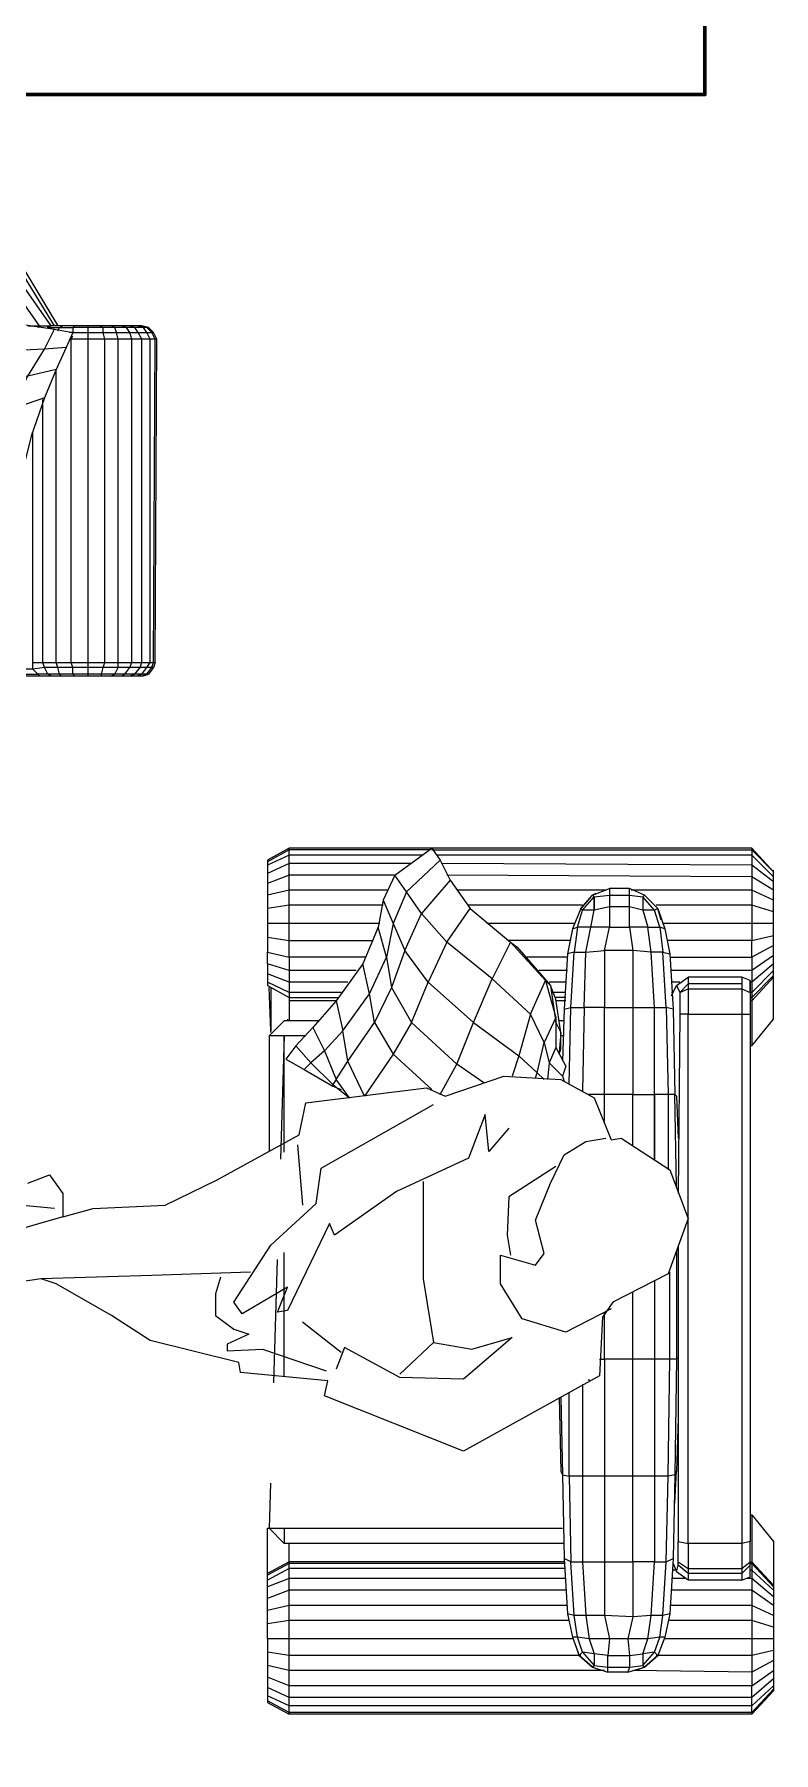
# Model space of a CAD drawing. Header units: inches. Extents: x 4.9 to 20.4, y 4.7 to 15.7.
# Drawn here: x 15.833 to 16.568, y 9.769 to 11.479 of the extents above; entities that cross this region are included whole.
import ezdxf

# ---------------------------------------------------------------- set-up
doc = ezdxf.new("R2010")
doc.units = ezdxf.units.IN
doc.header["$MEASUREMENT"] = 0
doc.linetypes.add('PDF_IMPORT', pattern=[1, 0.8, -0.2])
doc.layers.add('PDF_Geometry', color=7, linetype='Continuous')

# ---------------------------------------------------------------- blocks, each defined once
blk = doc.blocks.new('distribution 3')
at = {"layer": 'PDF_Geometry', "lineweight": 60}
blk.add_lwpolyline([(7.9983, 10.1354), (8.0783, 10.1354), (7.9983, 10.1354), (7.9983, 7.5454), (10.1017, 7.5454), (10.1017, 8.4354), (10.2233, 8.4354), (10.2233, 6.6971), (10.1017, 6.6971), (10.1017, 7.4254), (7.1483, 7.4254), (7.1483, 6.0871), (7.6333, 6.0871), (7.6333, 5.9654), (7.1483, 5.9654), (7.1483, 5.1571), (7.2, 5.1571), (7.2, 5.0354), (7.1483, 5.0354), (7.1483, 4.6337), (7.0267, 4.6337), (7.0267, 7.4254), (3.83, 7.4254)], dxfattribs=at)
at = {"layer": 'PDF_Geometry', "lineweight": 9}
for points in [[(6.4483, 6.1404), (6.4483, 5.3771), (6.4483, 5.3687), (6.4483, 5.3104), (6.4483, 5.3037), (6.4483, 5.2954), (6.4483, 5.2838), (6.4483, 5.2737), (6.4483, 5.2604), (6.4483, 5.2471), (6.4483, 5.2337), (6.4483, 5.2237), (6.4483, 5.2137), (6.4483, 5.2054), (6.4483, 5.1987), (6.4483, 5.1937), (6.4483, 5.1921), (6.45, 5.1871)], [(5.9433, 5.3071), (5.9517, 5.2854), (5.9333, 5.2721), (5.91, 5.2721), (5.9183, 5.2421), (5.9217, 5.1704), (5.9467, 5.1187), (5.9917, 5.0371), (6.0233, 5.0304), (6.0383, 4.9104), (6.03, 4.8921), (6.05, 4.8337), (6.0467, 4.7771), (6.0283, 4.7437), (5.9867, 4.7271), (5.9883, 4.7171), (5.9567, 4.6687), (5.9083, 4.6504), (5.8533, 4.6704), (5.825, 4.7254), (5.81, 4.7354), (5.7517, 4.7387), (5.6767, 4.8737), (5.7317, 5.0121), (5.7467, 5.0087), (5.755, 5.0954), (5.765, 5.0971), (5.7867, 5.1854), (5.8117, 5.2237), (5.8433, 5.2787), (5.8483, 5.2937), (5.84, 5.3504)], [(5.9183, 5.2804), (5.9217, 5.3154), (5.91, 5.3637)], [(6.4483, 5.3687), (6.45, 5.3304), (6.45, 5.3137), (6.45, 5.3071), (6.45, 5.2971), (6.455, 5.3021), (6.4617, 5.3021), (6.69, 5.3021)], [(6.7967, 5.2804), (6.9267, 5.3604)], [(6.975, 5.3521), (6.9733, 5.3521), (6.9717, 5.3537), (6.97, 5.3554), (6.9667, 5.3554), (6.9617, 5.3571), (6.9583, 5.3571), (6.9517, 5.3571), (6.9467, 5.3571), (6.9417, 5.3571), (6.9367, 5.3571), (6.9317, 5.3571), (6.9267, 5.3554), (6.7967, 5.2771)], [(5.91, 5.2721), (5.8883, 5.3471)], [(6.7917, 5.2771), (6.795, 5.2754), (6.7967, 5.2721), (6.7967, 5.2838), (6.8867, 5.3471)], [(6.7967, 5.3071), (6.7967, 5.3037), (6.7967, 5.2954), (6.8533, 5.3354)], [(6.4617, 5.3021), (6.4617, 5.2921), (6.4617, 5.2787), (6.4617, 5.2637), (6.4617, 5.2471), (6.4617, 5.2304), (6.4617, 5.2171), (6.4617, 5.2037), (6.4617, 5.1937), (6.4617, 5.1854), (6.4617, 5.1821), (6.4617, 5.1804), (6.4567, 5.1821), (6.45, 5.1871), (6.45, 5.1887), (6.45, 5.1937), (6.45, 5.2004), (6.45, 5.2104), (6.45, 5.2204), (6.45, 5.2337), (6.45, 5.2471), (6.45, 5.2621), (6.45, 5.2754), (6.45, 5.2871), (6.4567, 5.2904), (6.4617, 5.2921), (6.7233, 5.2921)], [(6.4567, 5.1821), (6.4567, 5.1837), (6.4567, 5.1887), (6.4567, 5.1954), (6.4567, 5.2054), (6.4567, 5.2171), (6.4567, 5.2321), (6.4567, 5.2471), (6.4567, 5.2621), (6.4567, 5.2771), (6.4567, 5.2904), (6.455, 5.3021), (6.455, 5.3104), (6.455, 5.3154), (6.4567, 5.3221)], [(5.855, 5.0854), (5.8517, 5.1837), (5.8483, 5.2937)], [(6.4483, 5.2838), (6.45, 5.2871), (6.45, 5.2971), (6.4483, 5.2954)], [(6.795, 5.2971), (6.7967, 5.2954), (6.7967, 5.2838), (6.795, 5.2871), (6.795, 5.2754), (6.795, 5.2621), (6.7967, 5.2604), (6.7967, 5.2721)], [(6.4483, 5.2737), (6.45, 5.2754), (6.4567, 5.2771), (6.4617, 5.2787), (6.7533, 5.2787)], [(6.4483, 5.2604), (6.45, 5.2621), (6.4567, 5.2621), (6.4617, 5.2637), (6.7833, 5.2637), (6.7867, 5.2621)], [(6.4617, 5.1804), (6.7833, 5.1787), (6.7833, 5.1804), (6.7833, 5.1854), (6.7833, 5.1937), (6.7833, 5.2037), (6.7833, 5.2171), (6.7833, 5.2304), (6.7833, 5.2471), (6.7833, 5.2637), (6.7833, 5.2654)], [(6.79, 5.2621), (6.79, 5.2471), (6.795, 5.2471), (6.795, 5.2621), (6.79, 5.2621), (6.79, 5.2654)], [(6.795, 5.1871), (6.7967, 5.1937), (6.7967, 5.1954), (6.7967, 5.1987), (6.7967, 5.2054), (6.7967, 5.2137), (6.7967, 5.2237), (6.7967, 5.2354), (6.7967, 5.2471), (6.7967, 5.2604)], [(6.4483, 5.2471), (6.45, 5.2471), (6.4567, 5.2471), (6.4617, 5.2471), (6.7833, 5.2471), (6.79, 5.2471), (6.79, 5.2321), (6.79, 5.2187), (6.79, 5.2054), (6.79, 5.1971), (6.79, 5.1887), (6.79, 5.1837), (6.79, 5.1821)], [(6.4483, 5.2337), (6.45, 5.2337), (6.4567, 5.2321), (6.4617, 5.2304), (6.7833, 5.2304), (6.79, 5.2321), (6.795, 5.2321), (6.7967, 5.2354)], [(6.7833, 5.1787), (6.79, 5.1821), (6.795, 5.1871), (6.795, 5.1887), (6.795, 5.1921), (6.795, 5.2004), (6.795, 5.2087), (6.795, 5.2204), (6.795, 5.2321), (6.795, 5.2471), (6.7967, 5.2471)], [(6.4483, 5.2237), (6.45, 5.2204), (6.4567, 5.2171), (6.4617, 5.2171), (6.7833, 5.2171), (6.79, 5.2187), (6.795, 5.2204), (6.7967, 5.2237)], [(6.4483, 5.2137), (6.45, 5.2104), (6.4567, 5.2054), (6.4617, 5.2037), (6.7833, 5.2037), (6.79, 5.2054), (6.795, 5.2087), (6.7967, 5.2137)], [(6.4483, 5.2054), (6.45, 5.2004), (6.4567, 5.1954), (6.4617, 5.1937), (6.7833, 5.1937), (6.79, 5.1971), (6.795, 5.2004), (6.7967, 5.2054)], [(6.4483, 5.1987), (6.45, 5.1937), (6.4567, 5.1887), (6.4617, 5.1854), (6.7833, 5.1854), (6.79, 5.1887), (6.795, 5.1921), (6.7967, 5.1987)], [(6.4483, 5.1937), (6.45, 5.1887), (6.4567, 5.1837), (6.4617, 5.1821), (6.7833, 5.1804), (6.79, 5.1837), (6.795, 5.1887), (6.7967, 5.1954)], [(5.85, 5.1154), (5.8333, 5.1204), (5.8117, 5.1204), (5.7983, 5.1021), (5.7933, 5.0871), (5.7833, 5.1087), (5.7767, 5.1087), (5.7783, 5.0737), (5.7567, 5.0104)], [(5.9983, 4.8287), (5.975, 4.8487), (6.0117, 4.8521), (5.9683, 4.8687), (5.935, 4.9404), (5.8917, 5.0021), (5.9033, 5.0071), (5.8167, 5.0487), (5.815, 5.0587), (5.84, 5.0487), (5.8133, 5.0937), (5.825, 5.1021), (5.8817, 5.0654), (5.9233, 5.0204), (5.9583, 5.0154), (6.0217, 4.9037)], [(5.49, 4.7654), (5.49, 5.0471), (5.49, 5.0687), (5.4767, 5.0687), (5.4633, 5.0687), (5.4517, 5.0687), (5.4417, 5.0687), (5.4333, 5.0687), (5.4283, 5.0687), (5.4267, 5.0687), (5.415, 5.0471), (5.4167, 5.0471), (5.4233, 5.0471), (5.4317, 5.0471), (5.4433, 5.0471), (5.4583, 5.0471), (5.4733, 5.0471), (5.49, 5.0471), (5.5083, 5.0471), (5.5233, 5.0471), (5.5383, 5.0471), (5.55, 5.0471), (5.56, 5.0471), (5.565, 5.0471), (5.5667, 5.0471), (5.585, 5.0471)], [(5.6133, 4.5887), (5.6133, 4.5871), (5.5867, 4.5654), (5.5433, 4.5654), (5.5417, 4.5654), (5.5383, 4.5654), (5.5317, 4.5654), (5.5233, 4.5654), (5.5133, 4.5654), (5.5017, 4.5654), (5.49, 4.5654), (5.4783, 4.5654), (5.4683, 4.5654), (5.4583, 4.5654), (5.45, 4.5654), (5.4433, 4.5654), (5.44, 4.5654), (5.4383, 4.5654), (5.415, 4.5871), (5.4167, 4.5871), (5.4167, 5.0471), (5.4283, 5.0687)], [(5.44, 4.5654), (5.4167, 4.5871), (5.4233, 4.5871), (5.4233, 5.0471), (5.4333, 5.0687)], [(5.4433, 4.5654), (5.4233, 4.5871), (5.4317, 4.5871), (5.4317, 5.0471), (5.4417, 5.0687)], [(5.45, 4.5654), (5.4317, 4.5871), (5.4433, 4.5871), (5.4433, 5.0471), (5.4517, 5.0687)], [(5.4583, 4.7337), (5.4583, 5.0471), (5.4633, 5.0687)], [(5.4733, 4.7571), (5.4733, 5.0471), (5.4767, 5.0687)], [(5.49, 5.0687), (5.505, 5.0687), (5.5183, 5.0687), (5.53, 5.0687), (5.5417, 5.0687), (5.5483, 5.0687), (5.5533, 5.0687), (5.555, 5.0687), (5.6, 5.0687), (5.6, 5.0671), (5.6, 5.0521), (5.6, 4.7754)], [(5.5083, 4.7687), (5.5083, 5.0471), (5.505, 5.0687)], [(5.5233, 4.7704), (5.5233, 5.0471), (5.5183, 5.0687)], [(5.5383, 4.7721), (5.5383, 5.0471), (5.53, 5.0687)], [(5.55, 4.7721), (5.55, 5.0471), (5.5417, 5.0687)], [(5.56, 4.7737), (5.56, 5.0471), (5.5483, 5.0687)], [(5.565, 4.7737), (5.565, 5.0471), (5.5533, 5.0687)], [(5.5667, 4.7737), (5.5667, 5.0471), (5.555, 5.0687)], [(5.6, 5.0521), (5.585, 5.0521), (5.6, 5.0671)], [(6.105, 5.0171), (6.105, 5.0521), (6.09, 5.0671), (5.975, 5.0671)], [(6.09, 5.0304), (6.09, 5.0521), (6.09, 5.0671)], [(6.0933, 5.0654), (6.095, 5.0654)], [(6.1383, 5.0654), (6.095, 5.0654), (6.1383, 5.0671)], [(6.155, 4.9804), (6.155, 5.0471), (6.1617, 5.0687), (6.1733, 5.0687), (6.1683, 5.0471), (6.155, 5.0471), (6.1433, 5.0471), (6.1333, 5.0471), (6.1283, 5.0471), (6.125, 5.0471), (6.105, 5.0471)], [(6.1617, 5.0687), (6.1517, 5.0687), (6.1433, 5.0687), (6.14, 5.0687), (6.1283, 5.0471), (6.1283, 4.9987)], [(6.1333, 4.9954), (6.1333, 5.0471), (6.1433, 5.0687)], [(6.1433, 4.9887), (6.1433, 5.0471), (6.1517, 5.0687)], [(6.1683, 4.9704), (6.1683, 5.0471), (6.185, 5.0471), (6.2017, 5.0471), (6.22, 5.0471), (6.235, 5.0471), (6.25, 5.0471), (6.2617, 5.0471), (6.27, 5.0471), (6.275, 5.0471), (6.2767, 5.0471), (6.265, 5.0687), (6.2633, 5.0687), (6.26, 5.0687), (6.2517, 5.0687), (6.2417, 5.0687), (6.23, 5.0687), (6.2167, 5.0687), (6.2017, 5.0687), (6.1883, 5.0687), (6.185, 5.0471), (6.185, 4.9637)], [(6.1883, 5.0687), (6.1733, 5.0687)], [(6.2017, 4.9571), (6.2017, 5.0471), (6.2017, 5.0687)], [(6.22, 4.9537), (6.22, 5.0471), (6.2167, 5.0687)], [(6.235, 4.9487), (6.235, 5.0471), (6.23, 5.0687)], [(6.25, 4.9421), (6.25, 5.0471), (6.2417, 5.0687)], [(6.2617, 4.9254), (6.2617, 5.0471), (6.2517, 5.0687)], [(6.27, 4.9137), (6.27, 5.0471), (6.26, 5.0687)], [(6.275, 4.9071), (6.275, 5.0471), (6.2633, 5.0687)], [(5.415, 4.5871), (5.415, 5.0471)], [(5.585, 4.7737), (5.585, 5.0521)], [(6.1067, 5.0487), (6.105, 5.0487)], [(6.125, 5.0004), (6.125, 5.0471)], [(6.2767, 4.5871), (6.2767, 5.0471)], [(5.775, 4.9954), (5.805, 5.0338)], [(5.9817, 5.0387), (5.9217, 5.0338)], [(5.945, 4.9137), (5.8483, 4.9137), (5.785, 4.9037), (5.7783, 4.8654), (5.79, 4.8254), (5.7483, 4.8737), (5.75, 4.9371), (5.78, 4.9921), (5.7583, 5.0004)], [(5.785, 4.9037), (5.7533, 4.9371)], [(6.275, 4.9054), (6.275, 4.5871), (6.2533, 4.5654), (6.2767, 4.5871), (6.275, 4.5871), (6.27, 4.5871), (6.26, 4.5871), (6.2483, 4.5871), (6.235, 4.5871), (6.22, 4.5871), (6.2017, 4.5871), (6.185, 4.5871), (6.19, 4.5654)], [(6.2433, 4.5654), (6.26, 4.5871), (6.2617, 4.8954)], [(6.2483, 4.5654), (6.27, 4.5871), (6.27, 4.9004)], [(6.235, 4.5654), (6.2483, 4.5871), (6.25, 4.8904)], [(6.235, 4.7321), (6.235, 4.8804)], [(6.22, 4.7554), (6.22, 4.8687)], [(6.2017, 4.7637), (6.2017, 4.8504)], [(5.8183, 4.7271), (5.795, 4.7721), (5.8083, 4.8154), (5.8433, 4.8371), (5.8717, 4.8371), (5.8617, 4.8021), (5.8733, 4.7937), (5.9067, 4.8021), (5.9433, 4.7871), (5.9717, 4.7737), (5.985, 4.7521), (5.9883, 4.7321)], [(5.96, 4.7821), (5.93, 4.8287), (5.8917, 4.8304), (5.8717, 4.8271)], [(6.185, 4.7671), (6.185, 4.8287)], [(6.1683, 4.7704), (6.1683, 4.8121)], [(6.1433, 4.7721), (6.1433, 4.7887)], [(6.155, 4.7704), (6.155, 4.7987)], [(5.77, 4.6604), (5.7683, 4.6621), (5.6533, 4.6637), (5.6517, 4.6704), (5.6517, 4.6837), (5.6517, 4.7054), (5.6517, 4.7337), (5.6517, 4.7554), (5.6517, 4.7687), (5.5667, 4.7671), (5.57, 4.7737), (5.515, 4.7704), (5.4917, 4.7654), (5.4733, 4.7587), (5.4833, 4.7621)], [(5.73, 4.7787), (5.6567, 4.7771), (5.6533, 4.7754), (5.57, 4.7737)], [(5.73, 4.7771), (5.6533, 4.7754), (5.6517, 4.7687), (5.735, 4.7687)], [(6.1167, 4.7737), (6.065, 4.7754)], [(6.09, 4.7737), (6.09, 4.7771)], [(6.105, 4.7737), (6.105, 4.7787)], [(6.125, 4.7721), (6.125, 4.7821)], [(6.1283, 4.7721), (6.1283, 4.7821)], [(6.1333, 4.7721), (6.1333, 4.7854)], [(5.4733, 4.7587), (5.4767, 4.7554), (5.4917, 4.7604), (5.5133, 4.7637), (5.5667, 4.7671), (5.5667, 4.7554), (5.5667, 4.7337), (5.5133, 4.7337), (5.49, 4.7287), (5.4733, 4.7304), (5.475, 4.7437), (5.4633, 4.7437), (5.4617, 4.7454), (5.4567, 4.7304), (5.4617, 4.7304), (5.4733, 4.7304), (5.4733, 4.7087), (5.4617, 4.7087), (5.4567, 4.7104), (5.4617, 4.6937), (5.4583, 4.7021)], [(5.4733, 4.7587), (5.4617, 4.7454), (5.4733, 4.7587)], [(5.7433, 4.7554), (5.6517, 4.7554), (5.5667, 4.7554), (5.5133, 4.7521), (5.49, 4.7487), (5.475, 4.7437), (5.4767, 4.7554), (5.4633, 4.7437), (5.4617, 4.7304), (5.4617, 4.7087), (5.4633, 4.6954), (5.4767, 4.6837), (5.475, 4.6954), (5.49, 4.6904), (5.5133, 4.6871), (5.5667, 4.6837), (5.5667, 4.6721), (5.57, 4.6654), (5.515, 4.6687), (5.4917, 4.6737), (5.4733, 4.6804), (5.4767, 4.6837), (5.4917, 4.6787), (5.5133, 4.6754), (5.5667, 4.6721), (5.6517, 4.6704), (5.7683, 4.6687), (5.855, 4.6687)], [(5.4917, 4.6737), (5.4917, 4.6787), (5.49, 4.6904), (5.49, 4.7104), (5.49, 4.7287), (5.49, 4.7487), (5.4917, 4.7604), (5.4917, 4.7654)], [(5.515, 4.6687), (5.5133, 4.6754), (5.5133, 4.6871), (5.5117, 4.7054), (5.5133, 4.7337), (5.5133, 4.7521), (5.5133, 4.7637), (5.515, 4.7704)], [(6.2317, 4.7421), (6.23, 4.7454), (6.2367, 4.7287), (6.23, 4.7287), (6.2183, 4.7287), (6.1983, 4.7287), (6.1983, 4.7087), (6.175, 4.7054), (6.175, 4.7337), (6.1183, 4.7337), (6.1183, 4.7537), (6.035, 4.7554)], [(6.0417, 4.7687), (6.1183, 4.7671), (6.1733, 4.7637), (6.1733, 4.7521), (6.1983, 4.7471), (6.215, 4.7437), (6.2283, 4.7437), (6.23, 4.7287), (6.23, 4.7087), (6.2283, 4.6954), (6.23, 4.6937), (6.2367, 4.7087)], [(6.1967, 4.7654), (6.1717, 4.7704)], [(6.2283, 4.7471), (6.2167, 4.7571), (6.23, 4.7454)], [(5.7683, 4.7387), (5.7683, 4.7337), (5.6517, 4.7337), (5.5667, 4.7337), (5.5667, 4.7054), (5.6517, 4.7054), (5.7683, 4.7054), (5.7683, 4.7337), (5.815, 4.7337)], [(5.7467, 4.7487), (5.7483, 4.7487)], [(5.9817, 4.7054), (6.0317, 4.7054), (6.0317, 4.7337), (6.0317, 4.7504)], [(6.005, 4.7337), (6.0317, 4.7337), (6.1183, 4.7337), (6.1183, 4.7054), (6.1183, 4.6837), (6.1733, 4.6871), (6.175, 4.7054), (6.1183, 4.7054), (6.0317, 4.7054), (6.0317, 4.6837), (6.1183, 4.6837), (6.1183, 4.6721), (6.1733, 4.6754), (6.1733, 4.6871), (6.1983, 4.6904), (6.1983, 4.7087), (6.2183, 4.7087), (6.2183, 4.7287), (6.215, 4.7437)], [(6.23, 4.7454), (6.2283, 4.7437), (6.23, 4.7454)], [(5.4567, 4.7104), (5.4567, 4.7304)], [(6.205, 4.6771), (6.2167, 4.6804), (6.1967, 4.6737), (6.1983, 4.6787), (6.215, 4.6837), (6.215, 4.6954), (6.2183, 4.7087), (6.23, 4.7087), (6.2367, 4.7087), (6.2367, 4.7287)], [(5.4683, 4.5654), (5.4567, 4.5871), (5.4583, 4.7054)], [(5.8767, 4.6621), (5.7683, 4.6621), (5.7683, 4.6687), (5.7683, 4.6837), (5.6517, 4.6837), (5.5667, 4.6837), (5.5667, 4.7054), (5.5117, 4.7054), (5.49, 4.7104), (5.4733, 4.7087), (5.475, 4.6954), (5.4633, 4.6954), (5.4617, 4.6937)], [(5.8467, 4.6837), (5.7683, 4.6837), (5.7683, 4.7054), (5.835, 4.7054)], [(6.225, 4.5654), (6.235, 4.5871), (6.235, 4.7071)], [(5.4617, 4.6937), (5.4733, 4.6804), (5.4617, 4.6937)], [(6.2167, 4.6804), (6.215, 4.6837), (6.2283, 4.6954), (6.215, 4.6954), (6.1983, 4.6904), (6.1983, 4.6787), (6.1733, 4.6754), (6.1717, 4.6687), (6.1167, 4.6654), (6.1183, 4.6721), (6.0317, 4.6704), (5.9567, 4.6704)], [(6.2167, 4.6804), (6.23, 4.6937), (6.2167, 4.6804)], [(5.4783, 4.5654), (5.4733, 4.5871), (5.4733, 4.6821)], [(5.49, 4.5654), (5.49, 4.5871), (5.49, 4.6737)], [(5.5017, 4.5654), (5.5083, 4.5871), (5.5083, 4.6704)], [(5.5133, 4.5654), (5.5233, 4.5871), (5.5233, 4.6687)], [(5.94, 4.6621), (6.0317, 4.6637), (6.0317, 4.6704), (6.0317, 4.6837), (5.9667, 4.6837), (6.0317, 4.6837), (6.1183, 4.6837)], [(6.1683, 4.6687), (6.1683, 4.5871), (6.155, 4.5871), (6.1433, 4.5871), (6.1333, 4.5871), (6.1283, 4.5871), (6.125, 4.5871), (6.08, 4.5871), (6.1067, 4.5654), (6.1483, 4.5654), (6.15, 4.5654), (6.155, 4.5654), (6.1617, 4.5654), (6.17, 4.5654), (6.155, 4.5871), (6.155, 4.6671)], [(6.18, 4.5654), (6.1683, 4.5871), (6.185, 4.5871), (6.185, 4.6704)], [(6.1967, 4.6737), (6.1717, 4.6687)], [(6.2017, 4.5654), (6.2017, 4.5871), (6.2017, 4.6754)], [(6.2133, 4.5654), (6.22, 4.5871), (6.22, 4.6821)], [(5.5233, 4.5654), (5.5383, 4.5871), (5.5383, 4.6671)], [(5.5667, 4.6604), (5.56, 4.6504), (5.56, 4.5971), (5.5667, 4.5887), (5.5667, 4.5871), (5.5433, 4.5654)], [(5.8817, 4.6604), (5.5867, 4.6604), (5.585, 4.6504), (5.56, 4.6504), (5.555, 4.6504), (5.5483, 4.6504), (5.5567, 4.6621)], [(6.1417, 4.5971), (6.1417, 4.6504), (6.1333, 4.6588), (6.1367, 4.6504), (6.1367, 4.5971), (6.1333, 4.5887), (6.145, 4.5887), (6.1333, 4.5887), (6.1117, 4.5887), (5.5867, 4.5887), (5.585, 4.5971), (5.56, 4.5971), (5.555, 4.5971), (5.5483, 4.5971), (5.5483, 4.6504)], [(5.55, 4.6537), (5.55, 4.6671)], [(5.5633, 4.5887), (5.555, 4.5971), (5.555, 4.6504), (5.5633, 4.6604)], [(5.565, 4.6654), (5.5567, 4.6621), (5.5633, 4.6604), (5.5667, 4.6604), (5.5867, 4.6604)], [(5.5583, 4.6637), (5.5583, 4.6654)], [(5.625, 4.6637), (5.6567, 4.6621), (5.6533, 4.6637), (5.57, 4.6654)], [(5.71, 4.6604), (5.6567, 4.6621)], [(6.14, 4.6621), (6.1483, 4.6504), (6.1417, 4.6504), (6.1367, 4.6504), (6.1117, 4.6504), (6.1117, 4.6588), (5.9333, 4.6604)], [(6.1167, 4.6654), (6.0317, 4.6637), (6.03, 4.6621), (5.9883, 4.6604)], [(6.13, 4.6671), (6.14, 4.6621), (6.1333, 4.6588), (6.1117, 4.6588)], [(6.1333, 4.6654), (6.1333, 4.6671)], [(6.1433, 4.6588), (6.1433, 4.6671)], [(6.145, 4.5887), (6.1483, 4.5971), (6.1417, 4.5971), (6.1367, 4.5971), (6.1117, 4.5971), (5.585, 4.5971), (5.585, 4.6504), (6.1117, 4.6504), (6.1117, 4.5971), (6.1117, 4.5887)], [(6.1483, 4.5971), (6.1483, 4.6504)], [(5.6133, 4.5871), (5.5667, 4.5871), (5.565, 4.5871), (5.5583, 4.5871), (5.55, 4.5871), (5.5383, 4.5871), (5.5233, 4.5871), (5.5083, 4.5871), (5.49, 4.5871), (5.4733, 4.5871), (5.4567, 4.5871), (5.4433, 4.5871), (5.4583, 4.5654)], [(5.5317, 4.5654), (5.55, 4.5871), (5.55, 4.5921)], [(5.5383, 4.5654), (5.5583, 4.5871), (5.5583, 4.5887)], [(5.565, 4.5887), (5.565, 4.5871), (5.5417, 4.5654)], [(5.5483, 4.5971), (5.5517, 4.5887), (5.5633, 4.5887), (5.5667, 4.5887), (5.5867, 4.5887)], [(6.08, 4.5871), (6.08, 4.5887)], [(6.1483, 4.5654), (6.125, 4.5871), (6.125, 4.5887)], [(6.15, 4.5654), (6.1283, 4.5871), (6.1283, 4.5887)], [(6.155, 4.5654), (6.1333, 4.5871), (6.1333, 4.5887)], [(6.1617, 4.5654), (6.1433, 4.5871), (6.1433, 4.5887)], [(6.17, 4.5654), (6.18, 4.5654), (6.19, 4.5654), (6.2017, 4.5654), (6.2133, 4.5654), (6.225, 4.5654), (6.235, 4.5654), (6.2433, 4.5654), (6.2483, 4.5654), (6.2533, 4.5654), (6.255, 4.5654)]]:
    blk.add_lwpolyline(points, dxfattribs=at)
at = {"layer": 'PDF_Geometry', "lineweight": 25}
for points in [[(6.7533, 5.2787), (6.7467, 5.3071), (6.7417, 5.3421), (6.74, 5.3854), (6.7483, 5.4354), (6.7667, 5.4837), (6.79, 5.5204), (6.8133, 5.5487), (6.8317, 5.5721)], [(6.775, 5.2687), (6.7733, 5.2904), (6.7717, 5.3254), (6.775, 5.3704), (6.785, 5.4254), (6.8033, 5.4787), (6.8233, 5.5187), (6.8417, 5.5471), (6.8533, 5.5687)], [(6.8067, 5.3587), (6.7983, 5.3137), (6.7933, 5.2804), (6.79, 5.2621), (6.775, 5.2687), (6.7533, 5.2787), (6.725, 5.2904), (6.6867, 5.3037), (6.6467, 5.3137), (6.615, 5.3187), (6.6033, 5.3204)], [(6.725, 5.2904), (6.7133, 5.3237), (6.7467, 5.3071), (6.7733, 5.2904), (6.7933, 5.2804)], [(6.125, 5.0004), (6.095, 4.9937), (6.1317, 4.9671), (6.1617, 4.9737), (6.125, 5.0004), (6.0983, 5.0237), (6.08, 5.0404), (6.0667, 5.0504), (6.0567, 5.0321), (6.04, 5.0037), (6.0367, 4.9954)], [(6.0567, 5.0321), (6.0633, 5.0254), (6.08, 5.0404)], [(6.0983, 5.0237), (6.075, 5.0121), (6.0633, 5.0254), (6.0417, 5.0037), (6.0283, 4.9871), (6.0467, 5.0004), (6.0417, 5.0037), (6.04, 5.0037)], [(6.0317, 4.8971), (6.0617, 4.8804), (6.1033, 4.8637), (6.1467, 4.8454), (6.1833, 4.8904), (6.1433, 4.9088), (6.175, 4.9321), (6.1383, 4.9454), (6.1033, 4.9621), (6.0717, 4.9437), (6.03, 4.9721), (6.065, 4.9887), (6.1033, 4.9621), (6.1317, 4.9671), (6.1683, 4.9504), (6.1983, 4.9587)], [(6.03, 4.9721), (6.0317, 4.9721)], [(6.265, 4.8971), (6.2333, 4.9304), (6.25, 4.9421), (6.225, 4.9537), (6.1983, 4.9587), (6.1617, 4.9737)], [(6.0433, 4.8537), (6.0617, 4.8804), (6.1033, 4.9254), (6.0717, 4.9437), (6.0367, 4.9054)], [(6.225, 4.9537), (6.2017, 4.9437), (6.1683, 4.9504), (6.1383, 4.9454), (6.1033, 4.9254), (6.1433, 4.9088), (6.1033, 4.8637), (6.07, 4.8187), (6.0533, 4.8004), (6.0467, 4.7937)], [(6.25, 4.9421), (6.2767, 4.9054), (6.265, 4.8971), (6.245, 4.8871), (6.2167, 4.8671), (6.1833, 4.8271), (6.1783, 4.8204), (6.14, 4.7871), (6.145, 4.7921), (6.1833, 4.8271), (6.1467, 4.8454), (6.1117, 4.8071), (6.145, 4.7921), (6.1083, 4.7821), (6.0833, 4.7937), (6.0633, 4.7887), (6.0467, 4.7904)], [(6.245, 4.8871), (6.2117, 4.9154), (6.1833, 4.8904), (6.2167, 4.8671)], [(6.0483, 4.8021), (6.0533, 4.8004), (6.0833, 4.7937), (6.1117, 4.8071), (6.07, 4.8187), (6.05, 4.8254)], [(6.0783, 4.7821), (6.0633, 4.7887), (6.05, 4.7754)], [(6.1033, 4.7821), (6.1083, 4.7821), (6.0783, 4.7821), (6.06, 4.7721), (6.05, 4.7754), (6.045, 4.7737)], [(6.0717, 4.7787), (6.0767, 4.7771), (6.0933, 4.7771), (6.1267, 4.7821), (6.14, 4.7871), (6.1033, 4.7821), (6.0933, 4.7771), (6.0733, 4.7787)]]:
    blk.add_lwpolyline(points, dxfattribs=at)
for points in [[(6.7967, 5.2871), (6.795, 5.2871)], [(6.0467, 5.0004), (6.065, 4.9887), (6.095, 4.9937), (6.075, 5.0121)], [(6.175, 4.9321), (6.2117, 4.9154), (6.2333, 4.9304), (6.2017, 4.9437)]]:
    blk.add_lwpolyline(points, close=True, dxfattribs=at)
at = {"layer": 'PDF_Geometry', "linetype": 'PDF_IMPORT', "lineweight": 9, "ltscale": 0.153333}
blk.add_lwpolyline([(5.7517, 5.0521), (6.09, 5.0521), (5.6, 5.0671)], dxfattribs=at)
at = {"layer": 'PDF_Geometry', "lineweight": 9}
for points in [[(6.175, 4.7337), (6.1983, 4.7287), (6.1983, 4.7471), (6.1983, 4.7604), (6.1733, 4.7637), (6.1717, 4.7704), (6.1167, 4.7737), (6.1183, 4.7671), (6.1183, 4.7537), (6.1733, 4.7521)], [(6.2167, 4.7571), (6.1967, 4.7654), (6.1983, 4.7604), (6.215, 4.7554), (6.2283, 4.7437), (6.215, 4.7437), (6.215, 4.7554)]]:
    blk.add_lwpolyline(points, close=True, dxfattribs=at)

msp = doc.modelspace()

# ---------------------------------------------------------------- block references
at = {"rotation": 89.99999999999999}
msp.add_blockref('distribution 3', (21.1336, 4.392), dxfattribs=at)

doc.saveas('drawing.dxf')
